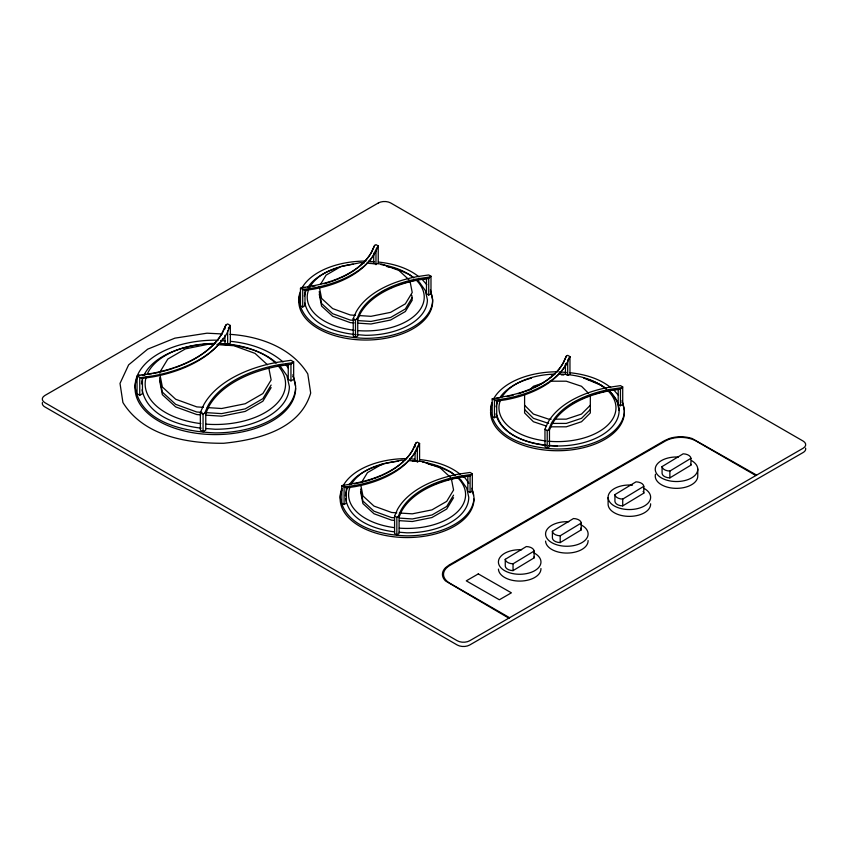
<?xml version="1.0" encoding="UTF-8"?>
<svg xmlns="http://www.w3.org/2000/svg" width="848" height="848" viewBox="0 0 848 848"><rect width="100%" height="100%" fill="white"/><g stroke="black" fill="none" stroke-linecap="round" stroke-linejoin="round"><path stroke-width="1.27" d="M224.932 335.31L224.932 342.963L227.646 344.532L230.349 342.963L230.349 325.484L227.646 323.925L226.024 324.858L221.9 333.296A107.834 62.264 0 0 1 175.154 367.65M226.024 324.858L222.653 332.554A108.629 62.72 0 0 1 151.983 373.353L138.659 375.293L137.047 376.226L137.047 393.705L139.75 395.274L142.453 393.705L142.453 378.42L137.047 376.226M293.662 361.863L290.949 364.311L278.96 366.06A107.834 62.264 0 0 0 208.799 406.563L205.767 413.495L205.767 430.084L203.064 431.643L200.351 430.084L200.351 412.605L203.785 404.761A113.091 65.296 0 0 1 277.37 362.287L290.949 360.305L293.662 361.863L293.662 379.342L290.949 380.9L288.246 379.342L288.246 364.057M200.351 412.605L203.064 414.163L204.675 413.241L208.046 405.545A108.629 62.72 0 0 1 278.716 364.735L292.041 362.796M378.229 263.41L378.229 245.931L375.971 244.627L374.625 245.401L371.816 251.814A90.524 52.269 0 0 1 312.923 285.818L300.478 288.214L300.478 305.693L302.725 306.997L304.983 305.693L304.983 290.408L300.478 288.214M375.537 250.414L373.798 254.368A92.612 53.466 0 0 1 313.559 289.157L304.983 290.408M428.728 295.019L428.728 278.43L418.732 279.882A89.867 51.887 0 0 0 360.273 313.643L357.739 319.41L357.739 336.009L355.492 337.303L353.234 336.009L353.234 318.53L356.096 311.99A94.245 54.41 0 0 1 417.407 276.586L428.728 274.943L430.985 276.236L430.985 293.715L428.728 295.019L426.47 293.715L426.47 278.43L428.728 278.43L430.985 276.236M353.234 318.53L355.492 319.823L356.828 319.049L359.637 312.636A90.524 52.269 0 0 1 418.53 278.642L429.639 277.02M419.58 460.92L419.58 443.44L417.322 442.137L415.976 442.91L412.541 450.097A89.867 51.887 0 0 1 404.581 460.475M415.976 442.91L413.167 449.323A90.524 52.269 0 0 1 354.284 483.328L341.829 485.724L341.829 503.203L344.087 504.507L346.334 503.203L346.334 487.918L341.829 485.724M415.16 451.889L417.322 446.938L417.322 462.224M472.336 473.756L470.078 475.94L460.082 477.403A89.867 51.887 0 0 0 401.623 511.153L399.101 516.93L399.101 533.519L396.843 534.823L394.585 533.519L394.585 516.04L397.447 509.5A94.245 54.41 0 0 1 458.757 474.106L470.078 472.453L472.336 473.756L472.336 491.236L470.078 492.54L467.831 491.236L467.831 475.951M394.585 516.04L396.843 517.344L398.189 516.57L400.998 510.157A90.524 52.269 0 0 1 459.892 476.152L470.99 474.53M565.446 363.887L565.446 374.095L567.704 375.399L569.962 374.095L569.962 356.616L567.704 355.323L566.358 356.096L563.549 362.509A90.524 52.269 0 0 1 504.655 396.504L492.2 398.91L492.2 416.389L494.458 417.693L496.716 416.389L496.716 401.104L492.2 398.91M566.4 363.082L565.531 365.064A92.612 53.466 0 0 1 505.291 399.853L496.716 401.104M620.46 405.715L620.46 389.126L610.465 390.578A89.867 51.887 0 0 0 552.006 424.339L549.472 430.106L549.472 446.695L547.214 447.998L544.967 446.695L544.967 429.226L547.829 422.686A94.245 54.41 0 0 1 609.14 387.282L620.46 385.628L622.718 386.932L622.718 404.411L620.46 405.715L618.203 404.411L618.203 389.126L620.46 389.126L622.718 386.932M544.967 429.226L547.214 430.519L548.561 429.745L551.37 423.332A90.524 52.269 0 0 1 610.263 389.338L621.372 387.716M160.198 371.625L167.809 359.054L185.479 348.857L209.064 344.097L214.29 344.436M320.491 284.398L326.109 275.112L340.832 266.611L360.495 262.636L364.375 262.891M271.137 385.045L262.891 398.655L245.22 408.863L221.635 413.623L205.958 412.605M271.137 387.6L262.891 401.21L245.22 411.418L221.635 416.177L205.958 415.16M361.842 481.908L367.47 472.622L382.194 464.121L401.846 460.157L404.432 460.326M453.574 495.137L446.695 506.479L431.971 514.98L412.319 518.955L399.387 518.107M453.574 497.691L446.695 509.033L431.971 517.534L412.319 521.509L399.387 520.661M374.625 245.401L371.191 252.587A89.867 51.887 0 0 1 357.135 268.233M375.971 249.418L378.229 245.931L375.367 252.46A94.245 54.41 0 0 1 314.046 287.864L302.725 289.518L302.725 306.997M417.884 446.059L419.58 443.44L416.718 449.981A94.245 54.41 0 0 1 355.407 485.374L344.087 487.028L344.087 504.507M566.358 356.096L562.924 363.273A89.867 51.887 0 0 1 533.975 387.822M567.704 360.114L569.962 356.616L567.1 363.156A94.245 54.41 0 0 1 505.779 398.56L494.458 400.214L494.458 417.693M228.313 328.303L230.349 325.484L226.914 333.328A113.091 65.296 0 0 1 153.34 375.812L139.75 377.795L139.75 395.274M529.873 389.804L533.403 386.285L542.784 383.158M590.325 405.259L581.516 414.068L566.263 419.156L554.942 419.156M590.325 409.52L581.516 418.329L566.263 423.417L552.43 423.417M505.26 559.32L526.332 546.547A8.194 4.728 0 0 1 534.123 551.052L534.123 557.857L513.04 570.63A8.194 4.728 0 0 1 505.26 566.135L505.26 559.32A8.194 4.728 0 0 0 513.04 563.814L513.04 570.63M552.398 531.293L573.481 518.531A8.194 4.728 0 0 1 581.272 523.025L581.272 529.841L560.189 542.603A8.194 4.728 0 0 1 552.398 538.109L552.398 531.293A8.194 4.728 0 0 0 560.189 535.788L560.189 542.603M614.927 494.596L636.011 481.834A8.194 4.728 0 0 1 643.802 486.328L643.802 493.144L622.718 505.906A8.194 4.728 0 0 1 614.927 501.412L614.927 494.596A8.194 4.728 0 0 0 622.718 499.101L622.718 505.906M662.076 466.58L683.159 453.818A8.194 4.728 0 0 1 690.94 458.312L690.94 465.128L669.867 477.89A8.194 4.728 0 0 1 662.076 473.396L662.076 466.58A8.194 4.728 0 0 0 669.867 471.075L669.867 477.89M513.04 563.814L534.123 551.052M560.189 535.788L581.272 523.025M622.718 499.101L643.802 486.328M669.867 471.075L690.94 458.312M305.227 287.43L301.814 287.43M307.729 287.069L310.23 286.698M425.251 278.61L417.905 279.681A92.612 53.466 0 0 0 408.842 281.653M142.146 375.198L145.75 374.678M148.146 374.328L151.75 373.798M142.453 378.42L152.746 376.925A111.13 64.162 0 0 0 223.183 338.288M279.246 365.371L281.812 365M496.96 398.125L499.461 397.765M610.857 390.207L618.203 389.126M349.079 484.579L351.581 484.219M346.334 487.918L354.909 486.667A92.612 53.466 0 0 0 414.587 452.896M462.934 476.661L466.601 476.131M549.907 381.197L566.263 381.197L581.516 386.285L588.565 393.334M551.168 419.156L548.656 419.156L533.403 414.068L524.594 405.259M550.797 426.82L566.263 426.82L581.516 421.732L590.325 412.934L590.325 395.094M222.293 333.964L207.007 333.19L174.911 338.151L147.679 349.164L128.62 364.873L120.013 383.413L122.918 402.524C143.789 436.179 187.037 443.536 223.692 443.271C257.177 439.879 299.874 429.766 310.686 393.048L307.792 373.926C291.574 347.532 259.541 336.232 229.935 334.345M366.961 263.06L381.187 263.982L398.814 270.385L408.969 279.713M355.45 315.318L350.277 314.979L332.649 308.587L321.572 298.401L319.24 286.454M359.329 315.573L370.968 316.325L390.621 312.35L405.344 303.849L412.223 292.507L409.891 280.561M354.157 320.343L350.277 320.088L332.649 313.696L321.572 303.52L319.24 291.574M358.036 320.597L370.968 321.434L390.621 317.47L405.344 308.969L412.223 297.616L411.757 295.231M354.157 322.897L350.277 322.643L332.649 316.251L321.572 306.075L319.24 294.129M358.036 323.152L370.968 323.989L390.621 320.025L405.344 311.523L412.223 300.171L411.757 297.786M216.908 344.606L233.9 345.708L255.047 353.383L267.396 364.725M203.34 407.326L196.81 406.902L175.653 399.228L162.36 387.006L159.795 373.873M207.262 407.581L221.635 408.513L245.22 403.743L262.891 393.546L271.137 379.936L268.816 367.99M202.036 412.351L196.81 412.011L175.653 404.337L162.36 392.115L159.562 377.784M200.732 414.82L196.81 414.566L175.653 406.892L162.36 394.67L159.562 380.339M408.312 460.581L422.537 461.503L440.165 467.895L450.32 477.233M396.8 512.828L391.628 512.489L374 506.097L362.923 495.921L360.824 485.173M399.387 512.998L412.319 513.835L431.971 509.871L446.695 501.369L453.574 490.017L451.475 479.268M394.214 517.768L391.628 517.609L374 511.206L362.923 501.03L360.591 489.084M394.214 520.333L391.628 520.163L374 513.761L362.923 503.585L360.591 491.639M368.371 261.269L374.604 261.746M378.335 262.043C392.677 263.548 407.549 267.65 418.933 276.819M354.538 334.462C335.204 332.352 309.668 324.487 304.824 303.086M356.997 334.653L365.583 335.31A61.681 35.605 0 0 0 427.403 299.789L425.346 290.567L419.219 281.971L417.258 280.497M218.021 340.366L215.53 340.165A80.284 46.354 0 0 0 135.065 386.423C139.962 422.696 184.864 431.749 215.169 432.883A80.284 46.354 0 0 0 295.645 386.635L292.952 374.625M220.512 340.557L225.494 340.938M230.476 341.331C249.365 343.154 268.551 349.302 283.02 361.958M220.628 344.193L227.381 344.712M232.119 345.072C247.998 347.415 264.29 352.27 276.607 363.029M558.853 371.869L566.326 372.442M570.068 372.738C584.399 374.244 599.271 378.346 610.666 387.515M545.995 445.136C527.053 442.974 502.504 435.48 496.833 415.011M549.462 445.401L557.316 446.006M201.135 428.166C177.974 425.463 147.287 415.764 142.093 389.804M205.757 428.526L215.18 429.258A74.009 42.729 0 0 0 289.369 386.624L286.889 375.558L279.533 365.244M409.722 458.779L414.704 459.171M419.686 459.552C434.028 461.068 448.899 465.16 460.284 474.339M394.67 531.876C375.017 529.523 348.941 520.767 345.666 498.295M399.09 532.226L406.945 532.83A61.681 35.605 0 0 0 468.764 497.299L466.697 488.077L460.57 479.48L457.634 477.265M138.659 375.293L139.75 375.547M204.675 413.241L205.767 413.495M386.783 266.526L390.493 267.417M392.974 268.01L396.694 268.911L409.446 274.582L413.347 277.54M586.254 379.077L601.168 385.278L606.055 388.967M428.134 464.036L438.045 466.421L450.797 472.092L454.708 475.05M548.656 423.417L533.403 418.329L524.594 409.52M546.303 426.035L533.403 421.732L524.594 412.934L524.594 395.094M356.828 319.049L357.739 319.41M548.561 429.745L549.472 430.106M343.175 484.95L344.087 485.31M398.189 516.57L399.101 516.93M756.607 475.103L692.18 438.543A22.917 13.229 0 0 0 669.263 438.543L664.578 440.621L449.101 565.022L445.507 567.725A22.917 13.229 0 0 0 445.507 580.954L508.842 618.16M755.854 475.537L696.166 441.077A21.847 12.614 0 0 0 665.277 441.077L449.906 565.425A21.847 12.614 0 0 0 449.906 583.265L509.595 617.726M613.549 389.709L618.499 395.401M608.016 390.451L610.942 392.666L617.068 401.263L619.135 410.485M421.816 279.013L426.767 284.705M462.213 475.792L465.107 477.986L468.849 483.233M285.606 364.322L288.384 368.212M622.125 400.489L624.372 410.485A66.907 38.626 0 0 1 557.306 449.027C531.728 448.327 495.031 440.356 490.557 410.315A66.907 38.626 0 0 1 491.872 402.768M430.392 289.793L432.639 299.789A66.907 38.626 0 0 1 365.573 338.331C339.995 337.631 303.298 329.66 298.825 299.62A66.907 38.626 0 0 1 300.139 292.072M471.944 488.183L473.99 497.31A66.907 38.626 0 0 1 406.934 535.851C381.346 535.152 344.659 527.17 340.175 497.129A66.907 38.626 0 0 1 341.956 488.353M697.766 468.965L697.766 475.781A21.264 12.275 0 0 1 675.178 488.331A21.264 12.275 0 0 1 655.483 474.255M608.101 497.575L608.101 504.39A21.264 12.275 0 0 0 629.873 516.368A21.264 12.275 0 0 0 650.628 503.797M567.704 361.396L567.704 375.399M547.214 430.519L547.214 447.998M470.078 475.94L470.078 492.54M415.064 444.331L415.064 446.875M415.064 451.984L415.064 460.92M396.843 517.344L396.843 534.823M375.971 250.701L375.971 264.703M373.714 253.192L373.714 263.41M355.492 319.823L355.492 337.303M290.949 364.311L290.949 380.9M227.646 330.519L227.646 344.532M224.932 326.374L224.932 328.929M203.064 414.163L203.064 431.643M805.6 448.126A8.777 5.067 0 0 1 803.141 452.503L469.675 645.021A8.777 5.067 0 0 1 457.273 645.021L44.859 406.923A8.777 5.067 0 0 1 42.4 402.546M457.825 477.848A58.501 33.772 0 0 1 455.641 513.496A58.501 33.772 0 0 1 399.302 528.134M394.256 527.615A58.501 33.772 0 0 1 350.086 487.059M351.729 483.731A58.501 33.772 0 0 1 398.327 461.27M412.319 461.026A58.501 33.772 0 0 1 418.658 461.556M422.368 462.065A58.501 33.772 0 0 1 455.1 475.368M345.443 495.985A61.681 35.605 0 0 1 347.542 487.929M349.408 484.6A61.681 35.605 0 0 1 376.364 466.336M377.53 465.965A61.681 35.605 0 0 1 382.363 464.598M343.61 484.992A66.907 38.626 0 0 1 405.991 458.598M473.99 499.016A66.907 38.626 0 0 1 399.281 537.293A66.907 38.626 0 0 1 341.956 490.059M472.272 490.229A66.907 38.626 0 0 1 473.682 495.232M403.669 461.354A89.867 51.887 0 0 1 382.406 475.198M381.346 475.675A89.867 51.887 0 0 1 373.586 478.728M372.431 479.131A89.867 51.887 0 0 1 365.308 481.304M364.099 481.622A89.867 51.887 0 0 1 354.082 483.848M432.268 485.151A92.612 53.466 0 0 1 437.981 482.894M439.158 482.48A92.612 53.466 0 0 1 442.751 481.282M445.2 480.53A92.612 53.466 0 0 1 448.931 479.491M450.193 479.173A92.612 53.466 0 0 1 459.256 477.201M540.95 568.52A21.264 12.275 0 0 1 520.195 581.081A21.264 12.275 0 0 1 498.433 569.103M533.763 552.79A21.264 12.275 0 0 1 530.53 572.559A21.264 12.275 0 0 1 498.942 564.704A21.264 12.275 0 0 1 521.605 549.769M533.911 556.998A8.194 4.728 0 0 1 534.123 557.857M608.196 391.034A58.501 33.772 0 0 1 605.663 426.989A58.501 33.772 0 0 1 548.402 441.214M545.889 440.949A58.501 33.772 0 0 1 500.458 400.235M502.101 396.917A58.501 33.772 0 0 1 555.069 374.095M558.874 374.074A58.501 33.772 0 0 1 605.472 388.543M608.387 390.313A61.681 35.605 0 0 1 609.797 429.236A61.681 35.605 0 0 1 548.635 445.645M546.176 445.412A61.681 35.605 0 0 1 496.059 413.792M496.091 406.839A61.681 35.605 0 0 1 497.924 401.093M500.532 396.694A61.681 35.605 0 0 1 531.526 378.091M551.412 374.964A61.681 35.605 0 0 1 553.914 374.848M561.323 374.858A61.681 35.605 0 0 1 563.803 374.975M583.678 378.166A61.681 35.605 0 0 1 606.49 388.797M622.125 402.196A66.907 38.626 0 0 1 566.04 450.415A66.907 38.626 0 0 1 490.557 412.011M490.589 410.761A66.907 38.626 0 0 1 491.872 404.475M493.992 398.178A66.907 38.626 0 0 1 557.613 371.774M573.153 402.98A92.612 53.466 0 0 1 576.195 401.348M580.445 399.302A92.612 53.466 0 0 1 583.763 397.86M586.042 396.949A92.612 53.466 0 0 1 589.53 395.656M594.342 394.087A92.612 53.466 0 0 1 598.052 393.006M599.313 392.677A92.612 53.466 0 0 1 609.638 390.377M532.777 388.373A89.867 51.887 0 0 1 525.103 391.5M523.958 391.914A89.867 51.887 0 0 1 518.096 393.801M513.252 395.126A89.867 51.887 0 0 1 506.998 396.535M588.099 540.494A21.264 12.275 0 0 1 567.344 553.066A21.264 12.275 0 0 1 545.571 541.088M580.912 524.774A21.264 12.275 0 0 1 577.679 544.543A21.264 12.275 0 0 1 546.091 536.689A21.264 12.275 0 0 1 568.754 521.743M580.573 528.156A8.194 4.728 0 0 1 581.272 529.841M277.974 365.647A70.204 40.534 0 0 1 272.59 407.443A70.204 40.534 0 0 1 206.011 424.138M200.817 423.618A70.204 40.534 0 0 1 146.248 376.819M147.584 373.374A70.204 40.534 0 0 1 215.53 343.44M218.137 343.472A70.204 40.534 0 0 1 275.399 362.965M141.468 383.953A74.009 42.729 0 0 1 142.909 377.773M143.906 375.367A74.009 42.729 0 0 1 198.845 344.871M202.651 344.426A74.009 42.729 0 0 1 210.378 343.885M295.645 388.331A80.284 46.354 0 0 1 204.686 434.176A80.284 46.354 0 0 1 137.842 376.13M292.952 376.332A80.284 46.354 0 0 1 295.539 385.925M173.925 368.074A107.834 62.264 0 0 1 152.969 373.576M416.463 280.338A58.501 33.772 0 0 1 414.29 315.986A58.501 33.772 0 0 1 357.941 330.625M354.157 330.254A58.501 33.772 0 0 1 308.725 289.539M309.785 287.271A58.501 33.772 0 0 1 353.192 264.163M369.686 263.452A58.501 33.772 0 0 1 376.046 263.898M381.017 264.544A58.501 33.772 0 0 1 413.739 277.858M304.358 296.143A61.681 35.605 0 0 1 306.192 290.408M308.047 287.09A61.681 35.605 0 0 1 337.356 268.085M430.392 291.5A66.907 38.626 0 0 1 374.307 339.719A66.907 38.626 0 0 1 298.825 301.316M298.856 300.065A66.907 38.626 0 0 1 300.139 293.779M302.259 287.483A66.907 38.626 0 0 1 365.88 261.078M382.416 291.733A92.612 53.466 0 0 1 385.511 290.122M389.804 288.119A92.612 53.466 0 0 1 392.03 287.165M397.797 284.96A92.612 53.466 0 0 1 407.581 281.981M356.202 268.933A89.867 51.887 0 0 1 341.055 277.688M339.995 278.155A89.867 51.887 0 0 1 332.225 281.218M331.08 281.61A89.867 51.887 0 0 1 323.957 283.783M315.265 285.85A89.867 51.887 0 0 1 312.721 286.338M643.441 488.077A21.264 12.275 0 0 1 639.848 507.963A21.264 12.275 0 0 1 608.451 499.514A21.264 12.275 0 0 1 632.513 485.141M643.102 491.458A8.194 4.728 0 0 1 643.802 493.144M691.767 460.708A21.264 12.275 0 0 1 686.403 480.127A21.264 12.275 0 0 1 655.652 471.658A21.264 12.275 0 0 1 678.421 457.03M690.728 464.259A8.194 4.728 0 0 1 690.94 465.128M378.325 202.979L44.859 395.497A8.777 5.067 0 0 0 44.859 402.662L457.273 640.759A8.777 5.067 0 0 0 469.675 640.759L803.141 448.242A8.777 5.067 0 0 0 803.141 441.077L390.727 202.979A8.777 5.067 0 0 0 378.325 202.979M478.304 573.905L466.273 580.848L499.355 599.769L511.386 592.826L478.304 573.905"/></g></svg>
